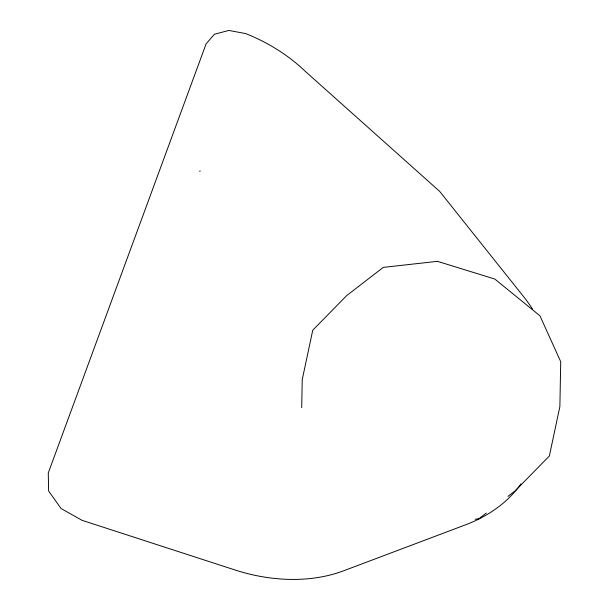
<?xml version="1.0" encoding="UTF-8"?>
<svg xmlns="http://www.w3.org/2000/svg" width="609" height="609" viewBox="0 0 609 609"><rect width="100%" height="100%" fill="white"/><g stroke="black" fill="none" stroke-linecap="round" stroke-linejoin="round"><path stroke-width="0.91" d="M301.706 407.657L302.239 379.613L312.752 330.207L346.704 295.571L383.267 267.381L437.483 261.337L494.828 279.059L539.939 315.797L560.722 361.708L559.877 406.576L549.364 455.981L515.412 490.618L507.952 496.365M486.309 513.052L478.849 518.807L475.111 519.226M199.531 171.228L200.292 170.939M532.609 309.189A152.996 110.062 22.8 0 0 523.603 296.652L439.683 191.401L304.98 71.07A138.228 99.434 22.8 0 0 245.526 33.541L228.847 30.45L214.414 34.241L206.093 43.901L48.278 472.934L48.621 491.014L61.09 508.538L81.979 520.299L234.709 569.887A148.238 106.636 22.8 0 0 343.727 570.762L465.527 524.836A184.991 133.074 22.8 0 0 521.015 483.866"/></g></svg>
